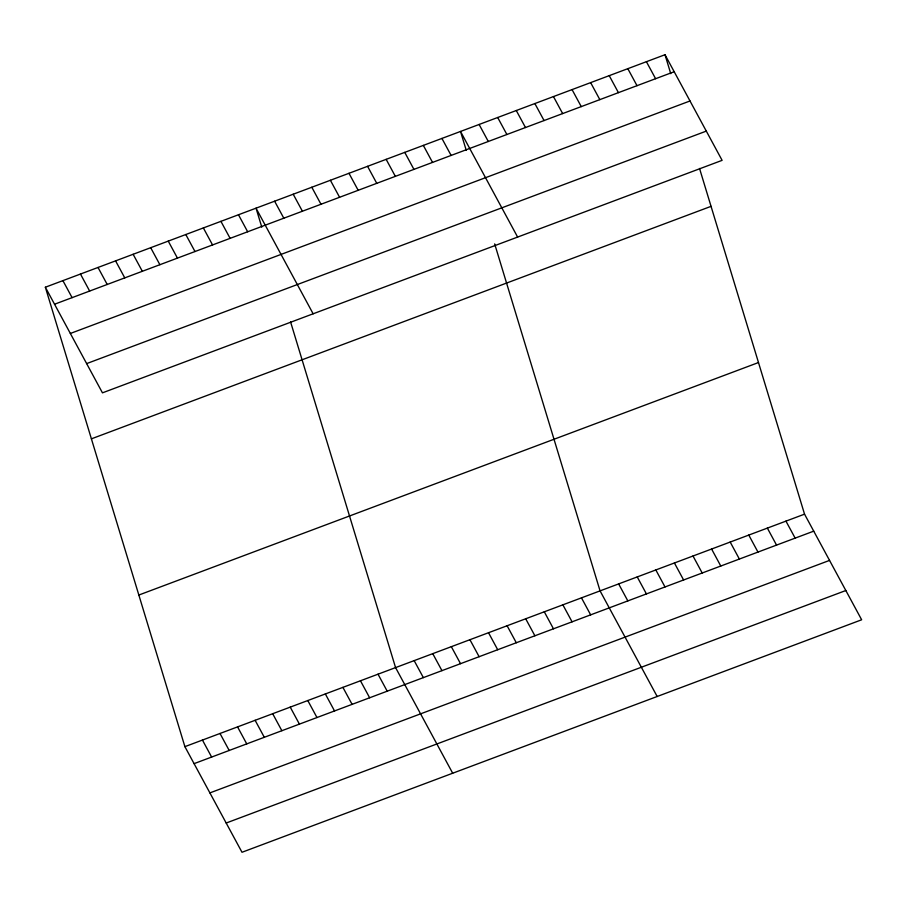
<?xml version="1.0" encoding="UTF-8"?>
<svg xmlns="http://www.w3.org/2000/svg" width="907" height="907" viewBox="0 0 907 907"><rect width="100%" height="100%" fill="white"/><g stroke="black" fill="none" stroke-linecap="round" stroke-linejoin="round"><path stroke-width="1.36" d="M45.35 287.224L665.001 54.726L722.108 160.346L102.457 392.844L45.35 287.224L184.892 746.654L241.999 852.274L861.65 619.776L804.543 514.156L699.535 168.441M54.545 304.23L674.196 71.732M70.349 333.47L690.012 100.972M86.641 363.605L706.304 131.107M91.403 438.841L711.054 206.343M138.839 595.037L758.49 362.539M184.892 746.654L804.543 514.156M194.075 763.649L813.738 531.151M209.891 792.899L829.542 560.401M226.183 823.023L845.834 590.525M646.408 61.699L655.602 78.705M627.825 68.683L637.009 85.677M609.232 75.655L618.427 92.65M590.638 82.628L599.833 99.634M572.056 89.6L581.251 106.607M785.95 521.128L795.144 538.123M553.463 96.584L562.657 113.579M767.356 528.101L776.551 545.107M534.869 103.557L544.064 120.552M748.774 535.073L757.969 552.08M516.287 110.529L525.482 127.524M730.18 542.046L739.375 559.052M497.694 117.502L506.888 134.508M711.598 549.03L720.782 566.025M479.111 124.474L488.295 141.481M693.005 556.002L702.199 572.997M517.625 237.078L460.518 131.458L466.277 150.403M674.411 562.975L683.606 579.981M441.924 138.431L451.119 155.426M655.829 569.947L665.012 586.954M423.342 145.403L432.526 162.398M637.236 576.931L646.43 593.926M404.749 152.376L413.943 169.382M618.642 583.904L627.837 600.899M386.155 159.349L395.35 176.355M657.167 696.497L600.06 590.876L494.666 243.892M367.573 166.332L376.756 183.327M581.466 597.849L590.661 614.855M348.98 173.305L358.174 190.3M562.873 604.822L572.068 621.828M330.386 180.278L339.581 197.273M544.291 611.806L553.474 628.8M311.804 187.25L320.987 204.256M525.697 618.778L534.892 635.773M293.21 194.223L302.405 211.229M507.104 625.751L516.298 642.746M274.617 201.207L283.812 218.202M488.522 632.723L497.705 649.729M313.142 313.799L256.035 208.179L261.783 227.124M469.928 639.696L479.123 656.702M238.473 214.766L247.668 231.761M451.335 646.68L460.529 663.675M220.923 221.353L230.106 238.348M203.361 227.94L212.555 244.935M432.752 653.652L441.947 670.647M185.799 234.528L194.994 251.522M414.159 660.625L423.354 677.62M168.249 241.115L177.443 258.11M452.684 773.217L395.565 667.597L290.569 321.883M150.687 247.702L159.881 264.697M378.015 674.184L387.21 691.191M133.136 254.289L142.331 271.284M360.453 680.772L369.648 697.778M115.574 260.876L124.769 277.882M342.903 687.359L352.097 704.365M98.024 267.463L107.207 284.469M325.341 693.946L334.536 710.952M80.462 274.05L89.657 291.056M307.79 700.533L316.974 717.539M62.912 280.637L72.095 297.643M290.229 707.12L299.423 724.126M272.678 713.707L281.862 730.713M255.116 720.294L264.311 737.3M237.555 726.892L246.749 743.887M220.004 733.48L229.199 750.474M202.442 740.067L211.637 757.062M665.001 54.726L670.761 73.682"/></g></svg>
